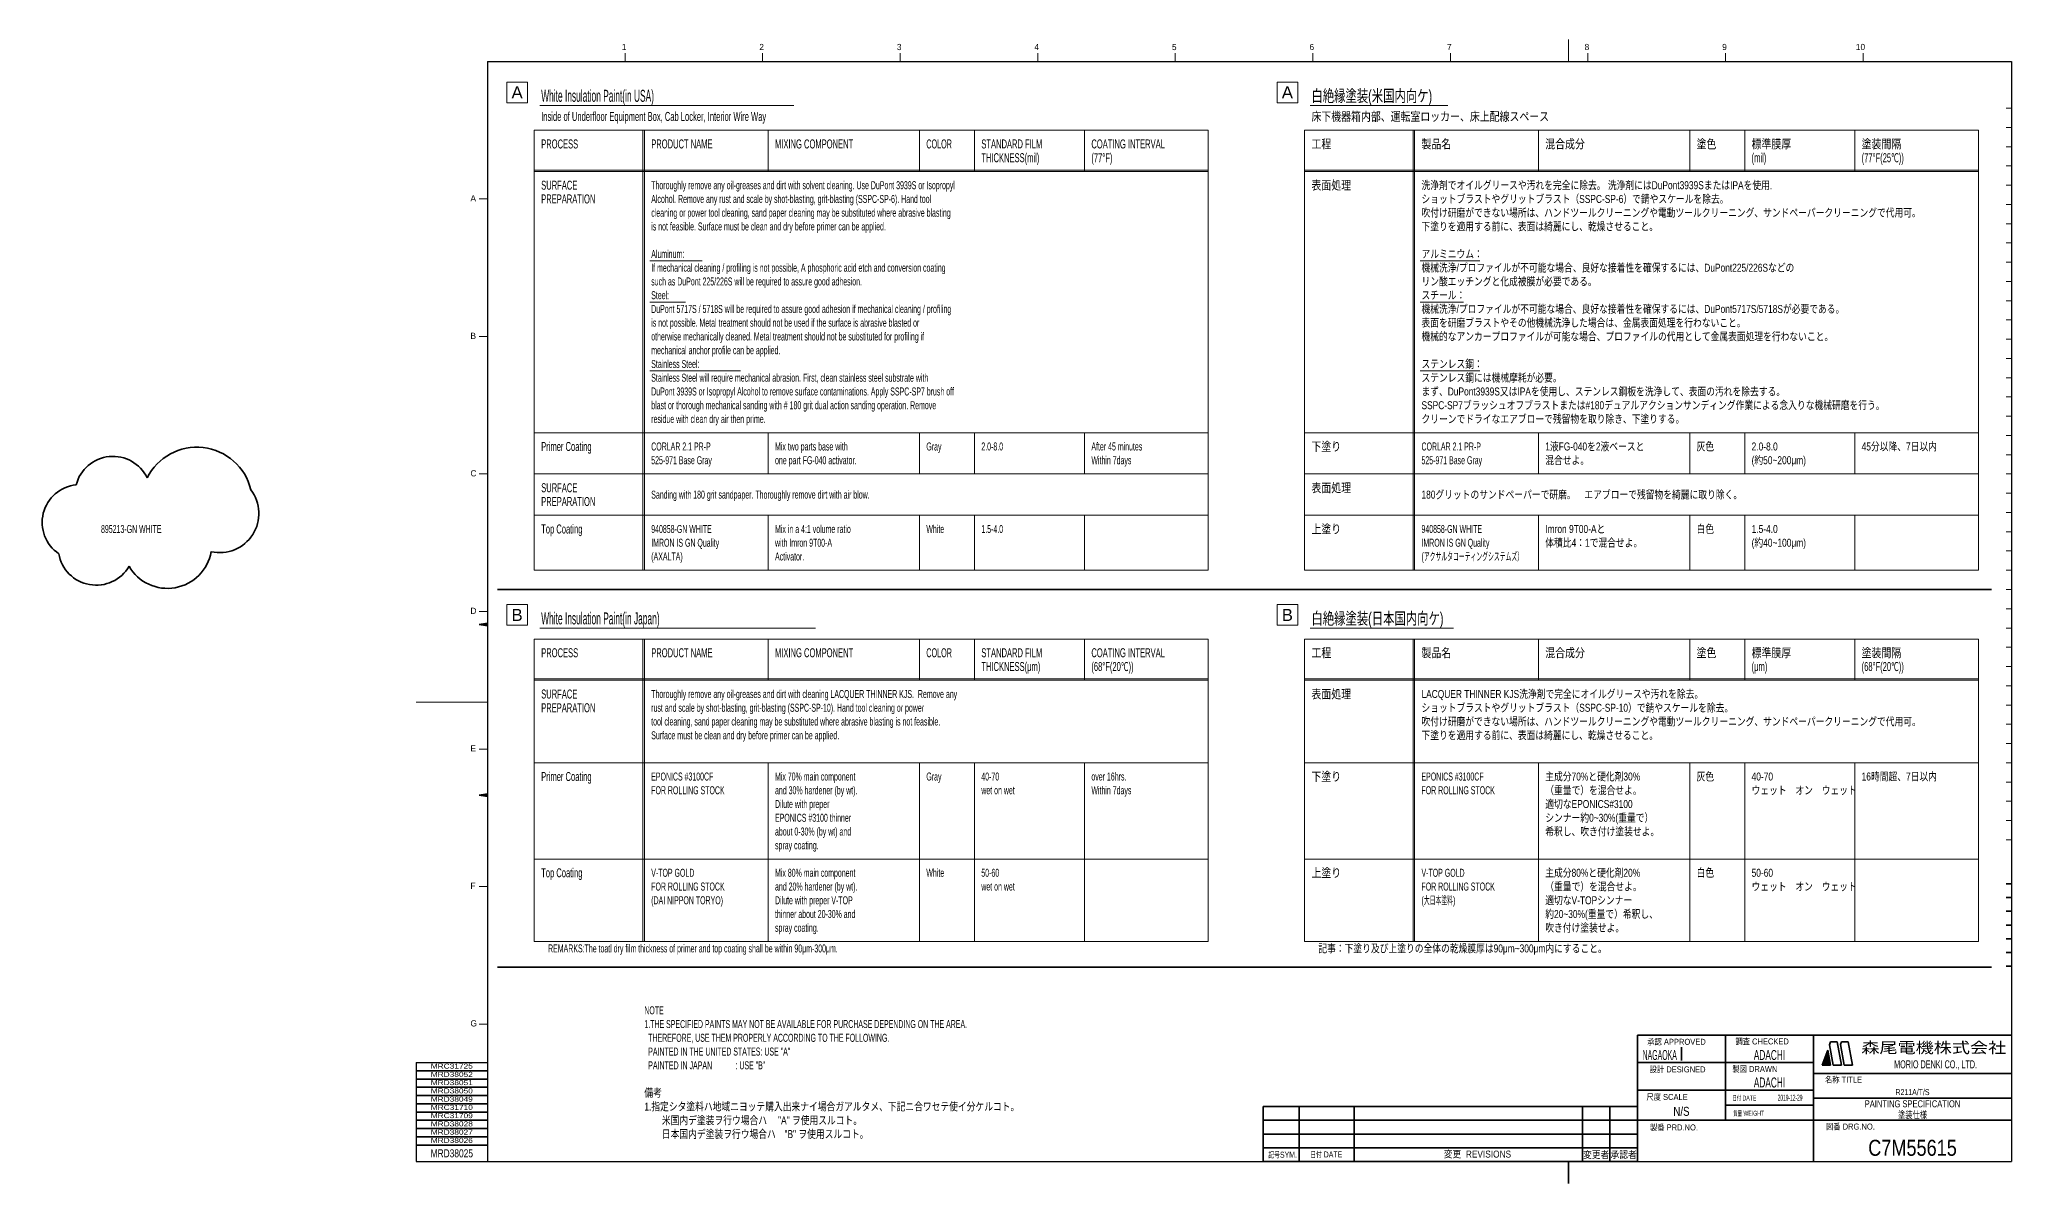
# Model space of a CAD drawing. Header units: millimetres. Extents: x -993 to 587, y 2 to 418.
# Drawn here: x -130 to 587, y 2 to 418 of the extents above; entities that cross this region are included whole.
import ezdxf
from ezdxf.enums import TextEntityAlignment as Align

# ---------------------------------------------------------------- set-up
doc = ezdxf.new("R2010")
doc.units = ezdxf.units.MM
for name, color, linetype in [('GR1_02', 7, 'Continuous'), ('GR1_04', 7, 'Continuous'), ('図面枠C7M', 7, 'Continuous'), ('表題、部品表_01', 7, 'Continuous')]:
    doc.layers.add(name, color=color, linetype=linetype)
doc.styles.add('HG丸ｺﾞｼｯｸM-PRO', font='')
doc.styles.get('HG丸ｺﾞｼｯｸM-PRO').set_extended_font_data('HG丸ｺﾞｼｯｸM-PRO')

# ---------------------------------------------------------------- blocks, each defined once
blk = doc.blocks.new('BLKF024')
at = {"layer": '図面枠C7M', "color": 3, "linetype": 'Continuous', "lineweight": 35}
for p, q in [((30.673956, 143.135565), (30.943833, 143.405441)), ((30.795269, 143.115456), (31.113723, 143.43391)), ((30.916582, 143.095347), (31.283614, 143.462379)), ((31.037894, 143.075238), (31.453504, 143.490848)), ((31.159207, 143.05513), (31.623395, 143.519317)), ((31.280519, 143.035021), (31.793285, 143.547787)), ((31.401832, 143.014912), (31.963176, 143.576256)), ((31.523145, 142.994803), (32.133066, 143.604725)), ((31.644457, 142.974695), (32.302957, 143.633194)), ((31.76577, 142.954586), (32.472847, 143.661663)), ((31.887082, 142.934477), (32.642738, 143.690132)), ((32.008395, 142.914368), (32.812628, 143.718601)), ((32.129708, 142.894259), (32.982519, 143.747071)), ((32.25102, 142.874151), (33, 143.62313)), ((32.372333, 142.854042), (33, 143.481709)), ((30.067393, 143.236108), (30.09438, 143.263095)), ((30.188706, 143.216), (30.264271, 143.291564)), ((30.310019, 143.195891), (30.434161, 143.320033)), ((30.431331, 143.175782), (30.604052, 143.348503)), ((30.552644, 143.155673), (30.773942, 143.376972)), ((32.493645, 142.833933), (33, 143.340288)), ((32.614958, 142.813824), (33, 143.198866)), ((32.736271, 142.793716), (33, 143.057445)), ((32.857583, 142.773607), (33, 142.916024)), ((32.978896, 142.753498), (33, 142.774602))]:
    blk.add_line(p, q, dxfattribs=at)
blk = doc.blocks.new('BLKF025')
at = {"layer": '図面枠C7M', "color": 3, "linetype": 'Continuous', "lineweight": 35}
for p, q in [((30.067393, 205.236108), (30.09438, 205.263095)), ((30.188706, 205.216), (30.264271, 205.291564)), ((30.310019, 205.195891), (30.434161, 205.320033)), ((30.431331, 205.175782), (30.604052, 205.348503)), ((30.552644, 205.155673), (30.773942, 205.376972)), ((30.673956, 205.135565), (30.943833, 205.405441)), ((30.795269, 205.115456), (31.113723, 205.43391)), ((30.916582, 205.095347), (31.283614, 205.462379)), ((31.037894, 205.075238), (31.453504, 205.490848)), ((31.159207, 205.05513), (31.623395, 205.519317)), ((31.280519, 205.035021), (31.793285, 205.547787)), ((31.401832, 205.014912), (31.963176, 205.576256)), ((31.523145, 204.994803), (32.133066, 205.604725)), ((31.644457, 204.974695), (32.302957, 205.633194)), ((31.76577, 204.954586), (32.472847, 205.661663)), ((31.887082, 204.934477), (32.642738, 205.690132)), ((32.008395, 204.914368), (32.812628, 205.718601)), ((32.129708, 204.894259), (32.982519, 205.747071)), ((32.25102, 204.874151), (33, 205.62313)), ((32.372333, 204.854042), (33, 205.481709)), ((32.493645, 204.833933), (33, 205.340288)), ((32.614958, 204.813824), (33, 205.198866)), ((32.736271, 204.793716), (33, 205.057445)), ((32.857583, 204.773607), (33, 204.916024)), ((32.978896, 204.753498), (33, 204.774602))]:
    blk.add_line(p, q, dxfattribs=at)
blk = doc.blocks.new('BLKF026')
at = {"layer": '図面枠C7M', "color": 4, "linetype": 'Continuous', "lineweight": 13}
for p, q in [((519.992404, 50.083981), (520.206109, 50.297686)), ((520.073333, 50.306331), (520.18491, 50.417909)), ((520.154262, 50.528681), (520.163712, 50.538131)), ((518.157871, 44.996757), (520.693675, 47.532561)), ((518.211969, 45.192276), (520.672477, 47.652784)), ((518.292898, 45.414626), (520.651278, 47.773006)), ((518.299292, 44.996757), (520.714874, 47.412338)), ((518.373827, 45.636976), (520.63008, 47.893229)), ((518.440714, 44.996757), (520.736072, 47.292115)), ((518.454756, 45.859327), (520.608881, 48.013452)), ((518.535684, 46.081677), (520.587682, 48.133675)), ((518.582135, 44.996757), (520.757271, 47.171892)), ((518.616613, 46.304027), (520.566484, 48.253898)), ((518.697542, 46.526377), (520.545285, 48.374121)), ((518.723556, 44.996757), (520.778469, 47.051669)), ((518.778471, 46.748727), (520.524087, 48.494343)), ((518.8594, 46.971078), (520.502888, 48.614566)), ((518.864978, 44.996757), (520.799668, 46.931447)), ((518.940329, 47.193428), (520.48169, 48.734789)), ((519.006399, 44.996757), (520.820866, 46.811224)), ((519.021258, 47.415778), (520.460491, 48.855012)), ((519.102186, 47.638128), (520.439293, 48.975235)), ((519.147821, 44.996757), (520.842065, 46.691001)), ((519.183115, 47.860479), (520.418094, 49.095457)), ((519.264044, 48.082829), (520.396896, 49.21568)), ((519.289242, 44.996757), (520.863263, 46.570778)), ((519.344973, 48.305179), (520.375697, 49.335903)), ((519.425902, 48.527529), (520.354499, 49.456126)), ((519.430663, 44.996757), (520.884462, 46.450555)), ((519.506831, 48.749879), (520.3333, 49.576349)), ((519.572085, 44.996757), (520.90566, 46.330332)), ((519.58776, 48.97223), (520.312102, 49.696572)), ((519.668689, 49.19458), (520.290903, 49.816794)), ((519.713506, 44.996757), (520.926859, 46.21011)), ((519.749617, 49.41693), (520.269705, 49.937017)), ((519.830546, 49.63928), (520.248506, 50.05724)), ((519.854927, 44.996757), (520.948057, 46.089887)), ((519.911475, 49.861631), (520.227307, 50.177463)), ((519.996349, 44.996757), (520.969256, 45.969664)), ((520.13777, 44.996757), (520.990455, 45.849441)), ((520.279191, 44.996757), (521.011653, 45.729218)), ((520.420613, 44.996757), (521.032852, 45.608995)), ((520.562034, 44.996757), (521.05405, 45.488773)), ((520.703455, 44.996757), (521.075249, 45.36855)), ((520.844877, 44.996757), (521.096447, 45.248327)), ((520.986298, 44.996757), (521.117646, 45.128104)), ((521.12772, 44.996757), (521.138844, 45.007881))]:
    blk.add_line(p, q, dxfattribs=at)
blk = doc.blocks.new('BLKF023')
at = {"layer": '図面枠C7M', "color": 4, "linetype": 'Continuous', "lineweight": 13}
for p, q in [((426, 410), (426, 418)), ((83, 413), (83, 410)), ((133, 413), (133, 410)), ((183, 413), (183, 410)), ((233, 413), (233, 410)), ((283, 413), (283, 410)), ((333, 413), (333, 410)), ((383, 413), (383, 410)), ((433, 413), (433, 410)), ((483, 413), (483, 410)), ((533, 413), (533, 410)), ((585, 393), (587, 393)), ((585, 386), (587, 386)), ((585, 379), (587, 379)), ((585, 372), (587, 372)), ((30, 360), (33, 360)), ((585, 365), (587, 365)), ((585, 358), (587, 358)), ((585, 351), (587, 351)), ((585, 344), (587, 344)), ((585, 337), (587, 337)), ((585, 330), (587, 330)), ((585, 323), (587, 323)), ((585, 316), (587, 316)), ((30, 310), (33, 310)), ((585, 309), (587, 309)), ((585, 302), (587, 302)), ((585, 295), (587, 295)), ((585, 288), (587, 288)), ((585, 281), (587, 281)), ((585, 274), (587, 274)), ((585, 267), (587, 267)), ((30, 260), (33, 260)), ((587, 260), (585, 260)), ((585, 253), (587, 253)), ((585, 246), (587, 246)), ((585, 239), (587, 239)), ((585, 232), (587, 232)), ((585, 225), (587, 225)), ((585, 218), (587, 218)), ((30, 210), (33, 210)), ((585, 211), (587, 211)), ((585, 204), (587, 204)), ((585, 197), (587, 197)), ((585, 190), (587, 190)), ((585, 183), (587, 183)), ((7, 177), (33, 177)), ((585, 176), (587, 176)), ((585, 169), (587, 169)), ((30, 160), (33, 160)), ((585, 162), (587, 162)), ((585, 155), (587, 155)), ((585, 148), (587, 148)), ((585, 141), (587, 141)), ((585, 134), (587, 134)), ((585, 127), (587, 127)), ((30, 110), (33, 110)), ((30, 60), (33, 60))]:
    blk.add_line(p, q, dxfattribs=at)
at = {"layer": '図面枠C7M', "color": 2, "linetype": 'Continuous', "lineweight": 25}
for p, q in [((33, 410), (587, 410)), ((33, 410), (33, 10)), ((587, 410), (587, 10)), ((7, 46), (7, 10)), ((7, 46), (33, 46)), ((7, 10), (587, 10))]:
    blk.add_line(p, q, dxfattribs=at)
at = {"layer": '図面枠C7M', "color": 3, "linetype": 'Continuous', "lineweight": 35}
for p, q in [((33, 205.75), (30, 205.25)), ((30, 205.25), (33, 204.75)), ((33, 143.75), (30, 143.25)), ((30, 143.25), (33, 142.75)), ((587, 111), (585, 111)), ((587, 106), (585, 106)), ((587, 101), (585, 101)), ((587, 96), (585, 96)), ((587, 91), (585, 91)), ((587, 86), (585, 86)), ((587, 81), (585, 81)), ((451, 56), (451, 10)), ((451, 56), (587, 56)), ((467.01, 51.56), (467.01, 46.69)), ((483, 56), (483, 25)), ((515, 56), (515, 10)), ((518.14, 45), (520.16, 50.55)), ((521.14, 45), (520.16, 50.55)), ((520.84, 52.4), (521.23, 53.5)), ((522.14, 45), (520.84, 52.4)), ((521.23, 53.5), (523.64, 53.5)), ((525.14, 45), (523.64, 53.5)), ((525.18, 53.5), (524.82, 52.51)), ((526.14, 45), (524.82, 52.51)), ((525.18, 53.5), (527.64, 53.5)), ((529.14, 45), (527.64, 53.5)), ((451, 46), (515, 46)), ((518.14, 45), (521.14, 45)), ((522.14, 45), (525.14, 45)), ((526.14, 45), (529.14, 45)), ((7, 40), (33, 40)), ((451, 36), (515, 36)), ((515, 42), (587, 42)), ((7, 34), (33, 34)), ((483, 30.5), (515, 30.5)), ((515, 33), (587, 33)), ((7, 28), (33, 28)), ((7, 22), (33, 22)), ((451, 25), (587, 25)), ((7, 16), (33, 16)), ((426, 2), (426, 10))]:
    blk.add_line(p, q, dxfattribs=at)
for name in ['BLKF025', 'BLKF024']:
    blk.add_blockref(name, (0, 0), dxfattribs=at)
at = {"layer": '図面枠C7M', "color": 4, "linetype": 'Continuous', "lineweight": 13}
blk.add_blockref('BLKF026', (0, 0), dxfattribs=at)
at = {"layer": '図面枠C7M', "color": 4, "linetype": 'Continuous', "lineweight": 13, "style": 'HG丸ｺﾞｼｯｸM-PRO'}
for s, height, width, p in [('1', 2.25, 1.003994, (81.79, 413.45)), ('2', 2.25, 1.003994, (131.79, 413.45)), ('3', 2.25, 1.003994, (181.79, 413.45)), ('4', 2.25, 1.003994, (231.79, 413.45)), ('5', 2.25, 1.003994, (281.79, 413.45)), ('6', 2.25, 1.003994, (331.79, 413.45)), ('7', 2.25, 1.003994, (381.79, 413.45)), ('8', 2.25, 1.003994, (431.8, 413.45)), ('9', 2.25, 1.003994, (481.8, 413.45)), ('10', 2.255, 1.003994, (530.4, 413.45)), ('A', 2.25, 1.002405, (26.79, 358.45)), ('B', 2.25, 1.004704, (26.79, 308.45)), ('D', 2.25, 1.002334, (26.79, 208.45)), ('E', 2.25, 1.001589, (26.79, 158.45)), ('F', 2.25, 0.998986, (26.79, 108.45)), ('G', 2.25, 1.003714, (26.79, 58.45))]:
    blk.add_text(s, height=height, dxfattribs=dict(at, width=width)).set_placement(p, align=Align.BOTTOM_LEFT)
at = {"layer": '図面枠C7M', "color": 3, "linetype": 'Continuous', "lineweight": 35, "style": 'HG丸ｺﾞｼｯｸM-PRO', "width": 1.001214}
blk.add_text('C', height=2.25, dxfattribs=at).set_placement((26.79, 258.45), align=Align.BOTTOM_LEFT)
at = {"layer": '図面枠C7M', "color": 4, "linetype": 'Continuous', "lineweight": 13, "style": 'HG丸ｺﾞｼｯｸM-PRO'}
for s, height, width, p in [('承認 APPROVED', 2.1818, 0.863151, (465.21, 53.54)), ('調査 CHECKED', 2.182, 0.863174, (496.34, 53.67)), ('設計 DESIGNED', 2.1818, 0.862613, (465.61, 43.51)), ('製図 DRAWN', 2.182, 0.863099, (493.7, 43.65)), ('名称 TITLE', 2.182, 0.862489, (525.93, 39.77)), ('尺度 SCALE', 2.182, 0.862581, (461.78, 33.49)), ('日付 DATE', 1.818, 0.618255, (489.88, 33.09)), ('質量 WEIGHT', 1.818, 0.618812, (491.46, 27.55)), ('製番 PRD.NO.', 2.182, 0.863299, (464.29, 22.41)), ('図番 DRG.NO.', 2.182, 0.863083, (528.44, 22.73))]:
    blk.add_text(s, height=height, dxfattribs=dict(at, width=width)).set_placement(p, align=Align.MIDDLE_CENTER)
at = {"layer": '図面枠C7M', "color": 2, "linetype": 'Continuous', "lineweight": 25, "style": 'HG丸ｺﾞｼｯｸM-PRO', "width": 1.206081}
blk.add_text('森尾電機株式会社', height=4, dxfattribs=at).set_placement((558.72, 51.43), align=Align.MIDDLE_CENTER)
at = {"layer": '図面枠C7M', "color": 3, "linetype": 'Continuous', "lineweight": 35, "style": 'HG丸ｺﾞｼｯｸM-PRO', "width": 0.652197}
blk.add_text('MORIO DENKI CO., LTD.', height=2.9091, dxfattribs=at).set_placement((559.38, 45.36), align=Align.MIDDLE_CENTER)
blk = doc.blocks.new('BLKF027')
at = {"layer": '図面枠C7M', "color": 3, "linetype": 'Continuous', "lineweight": 35, "style": 'HG丸ｺﾞｼｯｸM-PRO'}
for s, height, width, p in [('NAGAOKA', 3.636, 0.414524, (459.11, 48.75)), ('ADACHI', 3.636, 0.619335, (499, 48.75)), ('ADACHI', 3.636, 0.619335, (499, 38.75)), ('R211A/T/S', 2.182, 0.692242, (551, 35.25)), ('N/S', 3.273, 0.805664, (467, 28.25)), ('2019-12-29', 2.182, 0.482412, (506.5, 33.25)), ('PAINTING SPECIFICATION', 2.5455, 0.741274, (551, 31)), ('C7M55615', 5.818, 0.846013, (551, 15))]:
    blk.add_text(s, height=height, dxfattribs=dict(at, width=width)).set_placement(p, align=Align.MIDDLE_CENTER)
blk = doc.blocks.new('BLKF029')
at = {"layer": 'GR1_02', "color": 4, "linetype": 'Continuous', "lineweight": 13}
for p, q in [((50, 385), (295, 385)), ((50, 385), (50, 225)), ((89.5, 225), (89.5, 385)), ((90, 385), (90, 225)), ((135, 385), (135, 370)), ((190, 385), (190, 370)), ((210, 385), (210, 370)), ((250, 385), (250, 370)), ((295, 385), (295, 225)), ((50, 370.5), (295, 370.5)), ((50, 370), (295, 370)), ((50, 275), (295, 275)), ((135, 275), (135, 260)), ((190, 275), (190, 260)), ((210, 275), (210, 260)), ((250, 275), (250, 260)), ((50, 260), (295, 260)), ((50, 245), (295, 245)), ((135, 245), (135, 225)), ((190, 245), (190, 225)), ((210, 245), (210, 225)), ((250, 245), (250, 225)), ((50, 225), (295, 225))]:
    blk.add_line(p, q, dxfattribs=at)
blk = doc.blocks.new('BLKF031')
at = {"layer": 'GR1_02', "color": 4, "linetype": 'Continuous', "lineweight": 13}
for p, q in [((330, 385), (575, 385)), ((330, 385), (330, 225)), ((369.5, 225), (369.5, 385)), ((370, 385), (370, 225)), ((415, 385), (415, 370)), ((470, 385), (470, 370)), ((490, 385), (490, 370)), ((530, 385), (530, 370)), ((575, 385), (575, 225)), ((330, 370.5), (575, 370.5)), ((330, 370), (575, 370)), ((330, 275), (575, 275)), ((415, 275), (415, 260)), ((470, 275), (470, 260)), ((490, 275), (490, 260)), ((530, 275), (530, 260)), ((330, 260), (575, 260)), ((330, 245), (575, 245)), ((415, 245), (415, 225)), ((470, 245), (470, 225)), ((490, 245), (490, 225)), ((530, 245), (530, 225)), ((330, 225), (575, 225))]:
    blk.add_line(p, q, dxfattribs=at)
blk = doc.blocks.new('BLKF033')
at = {"layer": '図面枠C7M', "color": 3, "linetype": 'Continuous', "lineweight": 35}
for p, q in [((315, 15), (451, 15)), ((315, 15), (315, 10)), ((328, 15), (328, 10)), ((348, 15), (348, 10)), ((431, 15), (431, 10)), ((441, 15), (441, 10)), ((451, 15), (451, 10)), ((315, 10), (451, 10))]:
    blk.add_line(p, q, dxfattribs=at)
at = {"layer": '図面枠C7M', "color": 4, "linetype": 'Continuous', "lineweight": 13, "style": 'HG丸ｺﾞｼｯｸM-PRO'}
for s, height, width, p in [('変更  REVISIONS', 2.5455, 0.887352, (392.85, 12.72)), ('記号SYM.', 2.182, 0.69227, (322.03, 12.49)), ('日付 DATE', 2.182, 0.692507, (337.87, 12.58)), ('変更者', 2.545, 0.887717, (436, 12.5)), ('承認者', 2.545, 0.887717, (446, 12.5))]:
    blk.add_text(s, height=height, dxfattribs=dict(at, width=width)).set_placement(p, align=Align.MIDDLE_CENTER)
blk = doc.blocks.new('BLKF032')
at = {"layer": '図面枠C7M', "color": 3, "linetype": 'Continuous', "lineweight": 35}
blk.add_blockref('BLKF033', (0, 0), dxfattribs=at)
blk = doc.blocks.new('BLKF035')
at = {"layer": '図面枠C7M', "color": 3, "linetype": 'Continuous', "lineweight": 35}
for p, q in [((315, 20), (451, 20)), ((315, 20), (315, 15)), ((315, 15), (451, 15)), ((328, 20), (328, 15)), ((348, 20), (348, 15)), ((431, 20), (431, 15)), ((441, 20), (441, 15)), ((451, 20), (451, 15))]:
    blk.add_line(p, q, dxfattribs=at)
blk = doc.blocks.new('BLKF034')
at = {"layer": '図面枠C7M', "color": 3, "linetype": 'Continuous', "lineweight": 35}
blk.add_blockref('BLKF035', (0, 0), dxfattribs=at)
blk = doc.blocks.new('BLKF037')
at = {"layer": '図面枠C7M', "color": 3, "linetype": 'Continuous', "lineweight": 35}
for p, q in [((315, 25), (451, 25)), ((315, 25), (315, 20)), ((328, 25), (328, 20)), ((348, 25), (348, 20)), ((431, 25), (431, 20)), ((441, 25), (441, 20)), ((451, 25), (451, 20)), ((315, 20), (451, 20))]:
    blk.add_line(p, q, dxfattribs=at)
blk = doc.blocks.new('BLKF036')
at = {"layer": '図面枠C7M', "color": 3, "linetype": 'Continuous', "lineweight": 35}
blk.add_blockref('BLKF037', (0, 0), dxfattribs=at)
blk = doc.blocks.new('BLKF039')
at = {"layer": '図面枠C7M', "color": 3, "linetype": 'Continuous', "lineweight": 35}
for p, q in [((315, 30), (451, 30)), ((315, 30), (315, 25)), ((328, 30), (328, 25)), ((348, 30), (348, 25)), ((431, 30), (431, 25)), ((441, 30), (441, 25)), ((451, 30), (451, 25)), ((315, 25), (451, 25))]:
    blk.add_line(p, q, dxfattribs=at)
blk = doc.blocks.new('BLKF038')
at = {"layer": '図面枠C7M', "color": 3, "linetype": 'Continuous', "lineweight": 35}
blk.add_blockref('BLKF039', (0, 0), dxfattribs=at)
blk = doc.blocks.new('BLKF041')
at = {"layer": 'GR1_02', "color": 4, "linetype": 'Continuous', "lineweight": 13}
for p, q in [((50, 200), (295, 200)), ((50, 200), (50, 90)), ((89.5, 90), (89.5, 200)), ((90, 200), (90, 90)), ((135, 200), (135, 185)), ((190, 200), (190, 185)), ((210, 200), (210, 185)), ((250, 200), (250, 185)), ((295, 200), (295, 90)), ((50, 185.5), (295, 185.5)), ((50, 185), (295, 185)), ((50, 155), (295, 155)), ((135, 155), (135, 90)), ((190, 155), (190, 90)), ((210, 155), (210, 90)), ((250, 155), (250, 90)), ((50, 120), (295, 120)), ((50, 90), (295, 90))]:
    blk.add_line(p, q, dxfattribs=at)
blk = doc.blocks.new('BLKF043')
at = {"layer": 'GR1_02', "color": 4, "linetype": 'Continuous', "lineweight": 13}
for p, q in [((330, 200), (575, 200)), ((330, 200), (330, 90)), ((369.5, 90), (369.5, 200)), ((370, 200), (370, 90)), ((415, 200), (415, 185)), ((470, 200), (470, 185)), ((490, 200), (490, 185)), ((530, 200), (530, 185)), ((575, 200), (575, 90)), ((330, 185.5), (575, 185.5)), ((330, 185), (575, 185)), ((330, 155), (575, 155)), ((415, 155), (415, 90)), ((470, 155), (470, 90)), ((490, 155), (490, 90)), ((530, 155), (530, 90)), ((330, 120), (575, 120)), ((330, 90), (575, 90))]:
    blk.add_line(p, q, dxfattribs=at)
blk = doc.blocks.new('BLKF044')
at = {"layer": 'GR1_02', "color": 4, "linetype": 'Continuous', "lineweight": 13}
for p, q in [((47.5, 402.5), (40, 402.5)), ((40, 402.5), (40, 395)), ((47.5, 395), (47.5, 402.5)), ((40, 395), (47.5, 395))]:
    blk.add_line(p, q, dxfattribs=at)
at = {"layer": 'GR1_02', "color": 3, "linetype": 'Continuous', "lineweight": 35, "style": 'HG丸ｺﾞｼｯｸM-PRO', "width": 1.042301}
blk.add_text('A', height=4.36, dxfattribs=at).set_placement((43.75, 398.75), align=Align.MIDDLE_CENTER)
blk = doc.blocks.new('BLKF045')
at = {"layer": 'GR1_02', "color": 4, "linetype": 'Continuous', "lineweight": 13}
for p, q in [((327.5, 402.5), (320, 402.5)), ((320, 402.5), (320, 395)), ((327.5, 395), (327.5, 402.5)), ((320, 395), (327.5, 395))]:
    blk.add_line(p, q, dxfattribs=at)
at = {"layer": 'GR1_02', "color": 3, "linetype": 'Continuous', "lineweight": 35, "style": 'HG丸ｺﾞｼｯｸM-PRO', "width": 1.042301}
blk.add_text('A', height=4.36, dxfattribs=at).set_placement((323.75, 398.75), align=Align.MIDDLE_CENTER)
blk = doc.blocks.new('BLKF046')
at = {"layer": 'GR1_02', "color": 4, "linetype": 'Continuous', "lineweight": 13}
for p, q in [((47.5, 212.5), (40, 212.5)), ((40, 212.5), (40, 205)), ((47.5, 205), (47.5, 212.5)), ((40, 205), (47.5, 205))]:
    blk.add_line(p, q, dxfattribs=at)
at = {"layer": 'GR1_02', "color": 3, "linetype": 'Continuous', "lineweight": 35, "style": 'HG丸ｺﾞｼｯｸM-PRO', "width": 1.04272}
blk.add_text('B', height=4.36, dxfattribs=at).set_placement((43.75, 208.75), align=Align.MIDDLE_CENTER)
blk = doc.blocks.new('BLKF047')
at = {"layer": 'GR1_02', "color": 4, "linetype": 'Continuous', "lineweight": 13}
for p, q in [((327.5, 212.5), (320, 212.5)), ((320, 212.5), (320, 205)), ((327.5, 205), (327.5, 212.5)), ((320, 205), (327.5, 205))]:
    blk.add_line(p, q, dxfattribs=at)
at = {"layer": 'GR1_02', "color": 3, "linetype": 'Continuous', "lineweight": 35, "style": 'HG丸ｺﾞｼｯｸM-PRO', "width": 1.04272}
blk.add_text('B', height=4.36, dxfattribs=at).set_placement((323.75, 208.75), align=Align.MIDDLE_CENTER)
blk = doc.blocks.new('BLKF048')
at = {"layer": '図面枠C7M', "color": 3, "linetype": 'Continuous', "lineweight": 35}
for centre, radius, start, end in [((-103.18, 252.61), 13.8, 25.6153, 165.58338), ((-72.68, 249.56), 20.19, 13.507, 153.47508), ((-115.15, 242.37), 13.75, 95.84362, 235.8117), ((-64.35, 245.64), 14.23, 257.37845, 37.34653), ((-109.27, 233.38), 13.81, 189.91092, 329.879), ((-83.36, 234.54), 16.14, 210.10702, 350.0751)]:
    blk.add_arc(centre, radius, start, end, dxfattribs=at)

msp = doc.modelspace()

# ---------------------------------------------------------------- linework, layer by layer
at = {"layer": 'GR1_02', "color": 4, "linetype": 'Continuous', "lineweight": 13}
for p, q in [((52, 394), (144.34, 394)), ((332, 394), (382.07, 394)), ((52, 204), (152.26, 204)), ((332, 204), (384.17, 204))]:
    msp.add_line(p, q, dxfattribs=at)
at = {"layer": 'GR1_02', "color": 3, "linetype": 'Continuous', "lineweight": 35}
for p, q in [((36.66, 218.04), (579.72, 218.04)), ((36.66, 80.68), (579.72, 80.68))]:
    msp.add_line(p, q, dxfattribs=at)
at = {"layer": 'GR1_04', "color": 4, "linetype": 'Continuous', "lineweight": 13}
for p, q in [((92, 337.5), (111, 337.5)), ((372, 337.5), (393.72, 337.5)), ((92, 322.5), (105, 322.5)), ((372, 322.5), (387.8, 322.5)), ((92, 297.5), (125, 297.5)), ((372, 297.5), (393.72, 297.5))]:
    msp.add_line(p, q, dxfattribs=at)
at = {"layer": '図面枠C7M', "color": 3, "linetype": 'Continuous', "lineweight": 35}
for p, q in [((33, 43), (7, 43)), ((33, 37), (7, 37)), ((33, 31), (7, 31)), ((33, 25), (7, 25)), ((33, 19), (7, 19))]:
    msp.add_line(p, q, dxfattribs=at)

# ---------------------------------------------------------------- block references
at = {"layer": 'GR1_02', "color": 4, "linetype": 'Continuous', "lineweight": 13}
for name in ['BLKF044', 'BLKF045', 'BLKF029', 'BLKF031', 'BLKF046', 'BLKF047', 'BLKF041', 'BLKF043']:
    msp.add_blockref(name, (0, 0), dxfattribs=at)
at = {"layer": '図面枠C7M', "color": 4, "linetype": 'Continuous', "lineweight": 13}
msp.add_blockref('BLKF023', (0, 0), dxfattribs=at)
at = {"layer": '図面枠C7M', "color": 3, "linetype": 'Continuous', "lineweight": 35}
for name in ['BLKF048', 'BLKF027', 'BLKF038', 'BLKF036', 'BLKF034', 'BLKF032']:
    msp.add_blockref(name, (0, 0), dxfattribs=at)

# ---------------------------------------------------------------- texts
at = {"layer": 'GR1_02', "color": 3, "linetype": 'Continuous', "lineweight": 35, "style": 'HG丸ｺﾞｼｯｸM-PRO'}
for s, height, width, p in [('White Insulation Paint(in USA)', 4.3636, 0.522398, (52.5, 397.5)), ('白絶縁塗装(米国内向ケ)', 4.3636, 0.692187, (332.5, 397.5)), ('Inside of Underfloor Equipment Box, Cab Locker, Interior Wire Way', 3.2727, 0.578186, (52.5, 390)), ('床下機器箱内部、運転室ロッカー、床上配線スペース', 3.2727, 0.806275, (332.5, 390)), ('White Insulation Paint(in Japan)', 4.3636, 0.522439, (52.5, 207.5)), ('白絶縁塗装(日本国内向ケ)', 4.3636, 0.692192, (332.5, 207.5))]:
    msp.add_text(s, height=height, dxfattribs=dict(at, width=width)).set_placement(p, align=Align.MIDDLE_LEFT)
at = {"layer": 'GR1_04', "color": 3, "linetype": 'Continuous', "lineweight": 35, "style": 'HG丸ｺﾞｼｯｸM-PRO'}
for s, height, width, p in [('PROCESS', 3.273, 0.578051, (52.5, 380)), ('PRODUCT NAME', 3.2727, 0.577644, (92.5, 380)), ('MIXING COMPONENT', 3.2727, 0.578039, (137.5, 380)), ('COLOR', 3.273, 0.578996, (192.5, 380)), ('STANDARD FILM', 3.2727, 0.577994, (212.5, 380)), ('COATING INTERVAL', 3.2727, 0.577979, (252.5, 380)), ('工程', 3.273, 0.806275, (332.5, 380)), ('製品名', 3.273, 0.806275, (372.5, 380)), ('混合成分', 3.273, 0.806275, (417.5, 380)), ('塗色', 3.273, 0.806275, (472.5, 380)), ('標準膜厚', 3.273, 0.806275, (492.5, 380)), ('塗装間隔', 3.273, 0.806275, (532.5, 380)), ('THICKNESS(mil)', 3.2727, 0.577998, (212.5, 375)), ('(77°F)', 3.273, 0.577582, (252.5, 375)), ('(mil)', 3.273, 0.578214, (492.5, 375)), ('(77°F(25℃))', 3.2727, 0.577388, (532.5, 375)), ('SURFACE', 3.273, 0.578149, (52.5, 365)), ('Thoroughly remove any oil-greases and dirt with solvent cleaning. Use DuPont 3939S or Isopropyl', 2.9091, 0.522876, (92.5, 365)), ('表面処理', 3.273, 0.806275, (332.5, 365)), ('洗浄剤でオイルグリースや汚れを完全に除去。 洗浄剤にはDuPont3939SまたはIPAを使用.', 2.9091, 0.782281, (372.5, 365)), ('PREPARATION', 3.2727, 0.577565, (52.5, 360)), ('Alcohol. Remove any rust and scale by shot-blasting, grit-blasting (SSPC-SP-6). Hand tool', 2.9091, 0.522807, (92.5, 360)), ('ショットブラストやグリットブラスト（SSPC-SP-6）で錆やスケールを除去。 ', 2.9091, 0.781959, (372.5, 360)), ('cleaning or power tool cleaning, sand paper cleaning may be substituted where abrasive blasting', 2.9091, 0.523083, (92.5, 355)), ('is not feasible. Surface must be clean and dry before primer can be applied.', 2.9091, 0.523389, (92.5, 350)), ('下塗りを適用する前に、表面は綺麗にし、乾燥させること。', 2.9091, 0.781842, (372.5, 350)), ('吹付け研磨ができない場所は、ハンドツールクリーニングや電動ツールクリーニング、サンドペーパークリーニングで代用可。', 2.9091, 0.781842, (372.5, 355)), ('Aluminum:', 2.909, 0.521872, (92.5, 340)), ('アルミニウム：', 2.909, 0.781842, (372.5, 340)), ('such as DuPont 225/226S will be required to assure good adhesion.', 2.9091, 0.52278, (92.5, 330)), ('If mechanical cleaning / profiling is not possible, A phosphoric acid etch and conversion coating', 2.9091, 0.522926, (92.5, 335)), ('機械洗浄/プロファイルが不可能な場合、良好な接着性を確保するには、DuPont225/226Sなどの', 2.9091, 0.782244, (372.5, 335)), ('リン酸エッチングと化成被膜が必要である。', 2.9091, 0.781842, (372.5, 330)), ('Steel:', 2.909, 0.523422, (92.5, 325)), ('スチール：', 2.909, 0.781842, (372.5, 325)), ('is not possible. Metal treatment should not be used if the surface is abrasive blasted or', 2.9091, 0.523281, (92.5, 315)), ('DuPont 5717S / 5718S will be required to assure good adhesion if mechanical cleaning / profiling', 2.9091, 0.522636, (92.5, 320)), ('表面を研磨ブラストやその他機械洗浄した場合は、金属表面処理を行わないこと。', 2.9091, 0.781842, (372.5, 315)), ('機械洗浄/プロファイルが不可能な場合、良好な接着性を確保するには、DuPont5717S/5718Sが必要である。', 2.9091, 0.782274, (372.5, 320)), ('otherwise mechanically cleaned. Metal treatment should not be substituted for profiling if', 2.9091, 0.522869, (92.5, 310)), ('機械的なアンカープロファイルが可能な場合、プロファイルの代用として金属表面処理を行わないこと。', 2.9091, 0.781842, (372.5, 310)), ('Stainless Steel:', 2.9091, 0.523271, (92.5, 300)), ('mechanical anchor profile can be applied.', 2.9091, 0.523082, (92.5, 305)), ('ステンレス鋼：', 2.909, 0.781842, (372.5, 300)), ('Stainless Steel will require mechanical abrasion. First, clean stainless steel substrate with', 2.9091, 0.523392, (92.5, 295)), ('ステンレス鋼には機械摩耗が必要。', 2.9091, 0.781842, (372.5, 295)), ('DuPont 3939S or Isopropyl Alcohol to remove surface contaminations. Apply SSPC-SP7 brush off', 2.9091, 0.522721, (92.5, 290)), ('SSPC-SP7ブラッシュオフブラストまたは#180デュアルアクションサンディング作業による念入りな機械研磨を行う。', 2.9091, 0.782033, (372.5, 285)), ('まず、DuPont3939S又はIPAを使用し、ステンレス鋼板を洗浄して、表面の汚れを除去する。', 2.9091, 0.782219, (372.5, 290)), ('blast or thorough mechanical sanding with # 180 grit dual action sanding operation. Remove', 2.9091, 0.522729, (92.5, 285)), ('residue with clean dry air then prime.', 2.9091, 0.52337, (92.5, 280)), ('クリーンでドライなエアブローで残留物を取り除き、下塗りする。', 2.9091, 0.781842, (372.5, 280)), ('Primer Coating', 3.2727, 0.578108, (52.5, 270)), ('525-971 Base Gray', 2.9091, 0.522919, (92.5, 265)), ('CORLAR 2.1 PR-P', 2.9091, 0.522627, (92.5, 270)), ('one part FG-040 activator.', 2.9091, 0.523195, (137.5, 265)), ('Mix two parts base with', 2.9091, 0.522785, (137.5, 270)), ('Gray', 2.909, 0.524683, (192.5, 270)), ('2.0-8.0', 2.909, 0.522219, (212.5, 270)), ('After 45 minutes', 2.9091, 0.522784, (252.5, 270)), ('Within 7days', 2.9091, 0.52265, (252.5, 265)), ('下塗り', 3.273, 0.806275, (332.5, 270)), ('525-971 Base Gray', 2.9091, 0.522919, (372.5, 265)), ('CORLAR 2.1 PR-P', 2.9091, 0.522627, (372.5, 270)), ('混合せよ。', 2.909, 0.781842, (417.5, 265)), ('1液FG-040を2液ベースと', 2.9091, 0.782777, (417.5, 270)), ('灰色', 2.909, 0.781842, (472.5, 270)), ('2.0-8.0', 2.909, 0.784377, (492.5, 270)), ('(約50~200μm)', 2.9091, 0.783631, (492.5, 265)), ('45分以降、7日以内', 2.909, 0.782494, (532.5, 270)), ('SURFACE', 3.273, 0.578149, (52.5, 255)), ('PREPARATION', 3.2727, 0.577565, (52.5, 250)), ('Sanding with 180 grit sandpaper. Thoroughly remove dirt with air blow.', 2.9091, 0.522692, (92.5, 252.5)), ('表面処理', 3.273, 0.806275, (332.5, 255)), ('180グリットのサンドペーパーで研磨。\u3000エアブローで残留物を綺麗に取り除く。', 2.9091, 0.782004, (372.5, 252.5)), ('895213-GN WHITE', 2.9091, 0.52179, (-107.5, 240)), ('Top Coating', 3.2727, 0.578058, (52.5, 240)), ('940858-GN WHITE', 2.9091, 0.52179, (92.5, 240)), ('IMRON IS GN Quality', 2.9091, 0.522501, (92.5, 235)), ('with Imron 9T00-A', 2.9091, 0.521969, (137.5, 235)), ('Mix in a 4:1 volume ratio', 2.9091, 0.522902, (137.5, 240)), ('White', 2.909, 0.52253, (192.5, 240)), ('1.5-4.0', 2.909, 0.522219, (212.5, 240)), ('上塗り', 3.273, 0.806275, (332.5, 240)), ('940858-GN WHITE', 2.9091, 0.52179, (372.5, 240)), ('IMRON IS GN Quality', 2.9091, 0.522501, (372.5, 235)), ('体積比4：1で混合せよ。', 2.9091, 0.782191, (417.5, 235)), ('Imron 9T00-Aと', 2.9091, 0.783585, (417.5, 240)), ('白色', 2.909, 0.781842, (472.5, 240)), ('(約40~100μm)', 2.9091, 0.783631, (492.5, 235)), ('1.5-4.0', 2.909, 0.784377, (492.5, 240)), ('(AXALTA)', 2.909, 0.523163, (92.5, 230)), ('Activator.', 2.909, 0.523663, (137.5, 230)), ('(アクサルタコーティングシステムズ）', 2.9091, 0.521229, (372.5, 230)), ('PROCESS', 3.273, 0.578051, (52.5, 195)), ('PRODUCT NAME', 3.2727, 0.577644, (92.5, 195)), ('MIXING COMPONENT', 3.2727, 0.578039, (137.5, 195)), ('COLOR', 3.273, 0.578996, (192.5, 195)), ('STANDARD FILM', 3.2727, 0.577994, (212.5, 195)), ('COATING INTERVAL', 3.2727, 0.577979, (252.5, 195)), ('工程', 3.273, 0.806275, (332.5, 195)), ('製品名', 3.273, 0.806275, (372.5, 195)), ('混合成分', 3.273, 0.806275, (417.5, 195)), ('塗色', 3.273, 0.806275, (472.5, 195)), ('標準膜厚', 3.273, 0.806275, (492.5, 195)), ('塗装間隔', 3.273, 0.806275, (532.5, 195)), ('THICKNESS(μm)', 3.2727, 0.577998, (212.5, 190)), ('(68°F(20℃))', 3.2727, 0.577388, (252.5, 190)), ('(μm)', 3.273, 0.578165, (492.5, 190)), ('(68°F(20℃))', 3.2727, 0.577388, (532.5, 190)), ('SURFACE', 3.273, 0.578149, (52.5, 180)), ('Thoroughly remove any oil-greases and dirt with cleaning LACQUER THINNER KJS.  Remove any', 2.9091, 0.522863, (92.5, 180)), ('表面処理', 3.273, 0.806275, (332.5, 180)), ('LACQUER THINNER KJS洗浄剤で完全にオイルグリースや汚れを除去。', 2.9091, 0.782136, (372.5, 180)), ('PREPARATION', 3.2727, 0.577565, (52.5, 175)), ('rust and scale by shot-blasting, grit-blasting (SSPC-SP-10). Hand tool cleaning or power', 2.9091, 0.52274, (92.5, 175)), ('ショットブラストやグリットブラスト（SSPC-SP-10）で錆やスケールを除去。 ', 2.9091, 0.782011, (372.5, 175)), ('tool cleaning, sand paper cleaning may be substituted where abrasive blasting is not feasible.', 2.9091, 0.523166, (92.5, 170)), ('Surface must be clean and dry before primer can be applied.', 2.9091, 0.523352, (92.5, 165)), ('下塗りを適用する前に、表面は綺麗にし、乾燥させること。', 2.9091, 0.781842, (372.5, 165)), ('吹付け研磨ができない場所は、ハンドツールクリーニングや電動ツールクリーニング、サンドペーパークリーニングで代用可。', 2.9091, 0.781842, (372.5, 170)), ('Primer Coating', 3.2727, 0.578108, (52.5, 150)), ('EPONICS #3100CF', 2.9091, 0.521977, (92.5, 150)), ('Mix 70% main component', 2.9091, 0.52205, (137.5, 150)), ('Gray', 2.909, 0.524683, (192.5, 150)), ('40-70', 2.909, 0.521146, (212.5, 150)), ('over 16hrs.', 2.9091, 0.523571, (252.5, 150)), ('下塗り', 3.273, 0.806275, (332.5, 150)), ('EPONICS #3100CF', 2.9091, 0.521977, (372.5, 150)), ('主成分70%と硬化剤30%', 2.9091, 0.782534, (417.5, 150)), ('灰色', 2.909, 0.781842, (472.5, 150)), ('40-70', 2.909, 0.784067, (492.5, 150)), ('16時間超、7日以内', 2.909, 0.782494, (532.5, 150)), ('FOR ROLLING STOCK', 2.9091, 0.522445, (92.5, 145)), ('and 30% hardener (by wt).', 2.9091, 0.522905, (137.5, 145)), ('wet on wet', 2.909, 0.522543, (212.5, 145)), ('Within 7days', 2.9091, 0.52265, (252.5, 145)), ('FOR ROLLING STOCK', 2.9091, 0.522445, (372.5, 145)), ('（重量で）を混合せよ。', 2.9091, 0.781842, (417.5, 145)), ('ウェット\u3000オン\u3000ウェット', 2.9091, 0.781842, (492.5, 145)), ('Dilute with preper', 2.9091, 0.52269, (137.5, 140)), ('EPONICS #3100 thinner', 2.9091, 0.52208, (137.5, 135)), ('適切なEPONICS#3100', 2.9091, 0.783014, (417.5, 140)), ('シンナー約0~30%(重量で）', 2.9091, 0.78245, (417.5, 135)), ('about 0-30% (by wt) and', 2.9091, 0.522228, (137.5, 130)), ('希釈し、吹き付け塗装せよ。', 2.9091, 0.781842, (417.5, 130)), ('spray coating.', 2.9091, 0.523457, (137.5, 125)), ('Top Coating', 3.2727, 0.578058, (52.5, 115)), ('V-TOP GOLD', 2.909, 0.522374, (92.5, 115)), ('Mix 80% main component', 2.9091, 0.52205, (137.5, 115)), ('White', 2.909, 0.52253, (192.5, 115)), ('50-60', 2.909, 0.521146, (212.5, 115)), ('上塗り', 3.273, 0.806275, (332.5, 115)), ('V-TOP GOLD', 2.909, 0.522374, (372.5, 115)), ('主成分80%と硬化剤20%', 2.9091, 0.782534, (417.5, 115)), ('白色', 2.909, 0.781842, (472.5, 115)), ('50-60', 2.909, 0.784067, (492.5, 115)), ('FOR ROLLING STOCK', 2.9091, 0.522445, (92.5, 110)), ('and 20% hardener (by wt).', 2.9091, 0.522905, (137.5, 110)), ('wet on wet', 2.909, 0.522543, (212.5, 110)), ('FOR ROLLING STOCK', 2.9091, 0.522445, (372.5, 110)), ('（重量で）を混合せよ。', 2.9091, 0.781842, (417.5, 110)), ('ウェット\u3000オン\u3000ウェット', 2.9091, 0.781842, (492.5, 110)), ('(DAI NIPPON TORYO)', 2.9091, 0.522032, (92.5, 105)), ('thinner about 20-30% and', 2.9091, 0.522117, (137.5, 100)), ('Dilute with preper V-TOP', 2.9091, 0.52253, (137.5, 105)), ('(大日本塗料)', 2.909, 0.52123, (372.5, 105)), ('約20~30%(重量で）希釈し、', 2.9091, 0.782563, (417.5, 100)), ('適切なV-TOPシンナー', 2.9091, 0.782459, (417.5, 105)), ('spray coating.', 2.9091, 0.523457, (137.5, 95)), ('吹き付け塗装せよ。', 2.909, 0.781842, (417.5, 95)), ('REMARKS:The toatl dry film thickness of primer and top coating shall be within 90μm-300μm.', 2.9091, 0.522558, (55, 87.5)), ('記事：下塗り及び上塗りの全体の乾燥膜厚は90μm~300μm内にすること。', 2.9091, 0.782304, (335, 87.5))]:
    msp.add_text(s, height=height, dxfattribs=dict(at, width=width)).set_placement(p, align=Align.MIDDLE_LEFT)
at = {"layer": '図面枠C7M', "color": 3, "linetype": 'Continuous', "lineweight": 35, "style": 'HG丸ｺﾞｼｯｸM-PRO'}
for s, width, p in [('MRC31725', 1.245749, (20, 43.25)), ('MRD38052', 1.245624, (20, 40.25)), ('MRD38051', 1.245624, (20, 37.25)), ('MRD38050', 1.245624, (20, 34.25)), ('MRD38049', 1.245624, (20, 31.25)), ('MRC31710', 1.245749, (20, 28.25)), ('MRC31709', 1.245749, (20, 25.25)), ('MRD38028', 1.245624, (20, 22.25)), ('MRD38027', 1.245624, (20, 19.25)), ('MRD38026', 1.245624, (20, 16.25))]:
    msp.add_text(s, height=1.818, dxfattribs=dict(at, width=width)).set_placement(p, align=Align.BOTTOM_CENTER)
for s, height, width, p in [('塗装仕様', 2.545, 0.741121, (551, 27)), ('MRD38025', 2.909, 0.783793, (20, 13))]:
    msp.add_text(s, height=height, dxfattribs=dict(at, width=width)).set_placement(p, align=Align.MIDDLE_CENTER)
at = {"layer": '表題、部品表_01', "color": 3, "linetype": 'Continuous', "lineweight": 35, "style": 'HG丸ｺﾞｼｯｸM-PRO'}
for s, height, width, p in [('NOTE', 2.909, 0.521195, (90, 65)), ('1.THE SPECIFIED PAINTS MAY NOT BE AVAILABLE FOR PURCHASE DEPENDING ON THE AREA.', 2.9091, 0.52244, (90, 60)), ('  THEREFORE, USE THEM PROPERLY ACCORDING TO THE FOLLOWING.', 2.9091, 0.522377, (90, 55)), ('  PAINTED IN THE UNITED STATES: USE "A"', 2.9091, 0.522541, (90, 50)), ('  PAINTED IN JAPAN            : USE "B"', 2.9091, 0.523892, (90, 45)), ('備考', 2.909, 0.781842, (90, 35)), ('1.指定シタ塗料ハ地域ニヨッテ購入出来ナイ場合ガアルタメ、下記ニ合ワセテ使イ分ケルコト。', 2.9091, 0.781914, (90, 30)), ('\u3000\u3000米国内デ塗装ヲ行ウ場合ハ\u3000 "A" ヲ使用スルコト。', 2.9091, 0.782037, (90, 25)), ('\u3000\u3000日本国内デ塗装ヲ行ウ場合ハ\u3000"B" ヲ使用スルコト。', 2.9091, 0.781965, (90, 20))]:
    msp.add_text(s, height=height, dxfattribs=dict(at, width=width)).set_placement(p, align=Align.MIDDLE_LEFT)

doc.saveas('drawing.dxf')
